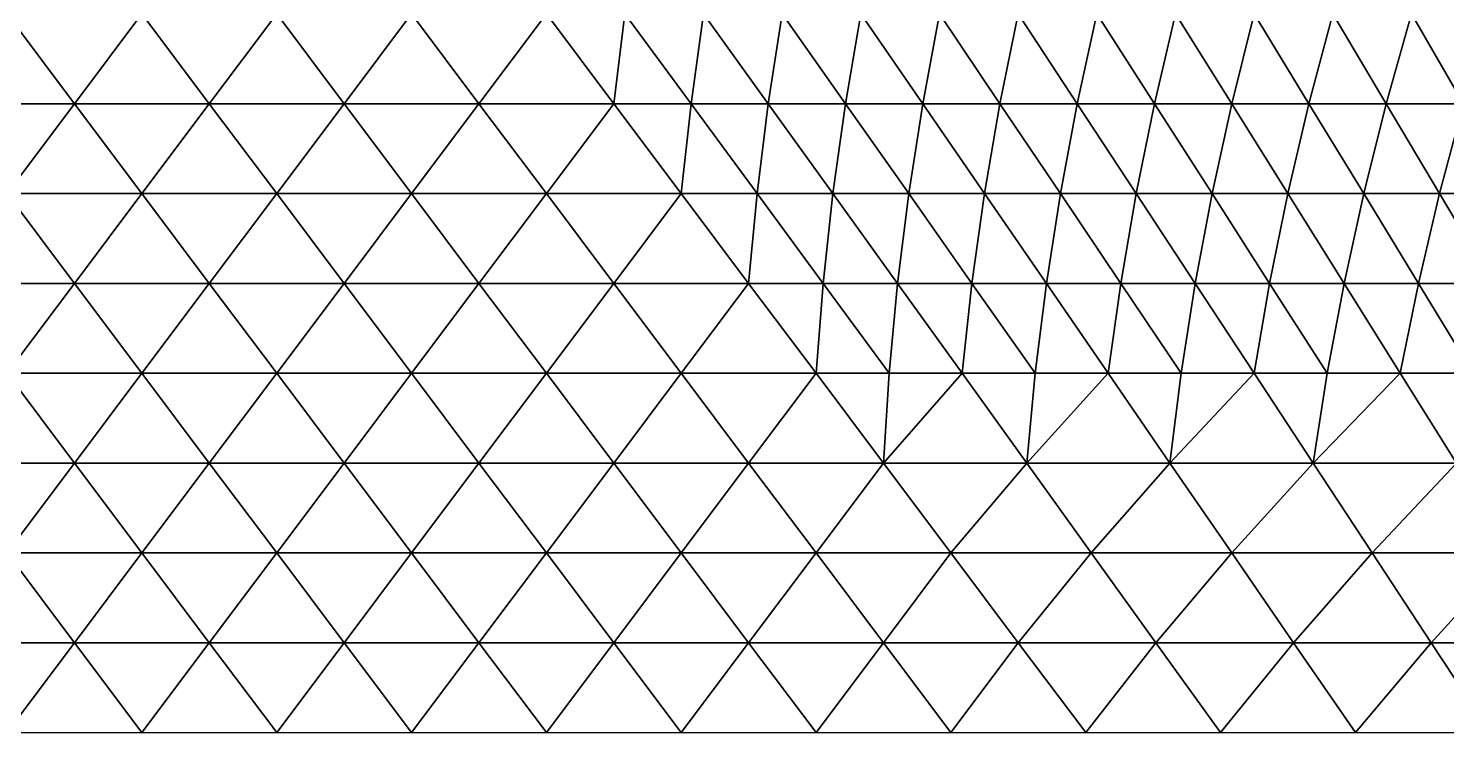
# Model space of a CAD drawing. Extents: x 100 to 350, y 100 to 150.
# Drawn here: x 200.37 to 225.02, y 100 to 112.25 of the extents above; entities that cross this region are included whole.
import ezdxf

# ---------------------------------------------------------------- set-up
doc = ezdxf.new("R2010")
doc.units = 0

msp = doc.modelspace()

# ---------------------------------------------------------------- linework, layer by layer
at = {"color": 1}
for p, q in [((200, 112.5), (201.171875, 110.9375)), ((201.171875, 110.9375), (200, 112.5)), ((202.34375, 112.5), (201.171875, 110.9375)), ((201.171875, 110.9375), (202.34375, 112.5)), ((203.515625, 110.9375), (202.34375, 112.5)), ((202.34375, 112.5), (203.515625, 110.9375)), ((204.6875, 112.5), (203.515625, 110.9375)), ((203.515625, 110.9375), (204.6875, 112.5)), ((204.6875, 112.5), (205.859375, 110.9375)), ((205.859375, 110.9375), (204.6875, 112.5)), ((205.859375, 110.9375), (207.03125, 112.5)), ((207.03125, 112.5), (205.859375, 110.9375)), ((207.03125, 112.5), (208.203125, 110.9375)), ((208.203125, 110.9375), (207.03125, 112.5)), ((209.375, 112.5), (208.203125, 110.9375)), ((208.203125, 110.9375), (209.375, 112.5)), ((209.375, 112.5), (210.546875, 110.9375)), ((210.546875, 110.9375), (209.375, 112.5)), ((210.546875, 110.9375), (210.742188, 112.5)), ((210.742188, 112.5), (210.546875, 110.9375)), ((211.889648, 110.9375), (210.742188, 112.5)), ((210.742188, 112.5), (211.889648, 110.9375)), ((212.109375, 112.5), (211.889648, 110.9375)), ((211.889648, 110.9375), (212.109375, 112.5)), ((213.232422, 110.9375), (212.109375, 112.5)), ((212.109375, 112.5), (213.232422, 110.9375)), ((213.476563, 112.5), (213.232422, 110.9375)), ((213.232422, 110.9375), (213.476563, 112.5)), ((214.575195, 110.9375), (213.476563, 112.5)), ((213.476563, 112.5), (214.575195, 110.9375)), ((214.84375, 112.5), (214.575195, 110.9375)), ((214.575195, 110.9375), (214.84375, 112.5)), ((214.84375, 112.5), (215.917969, 110.9375)), ((215.917969, 110.9375), (214.84375, 112.5)), ((215.917969, 110.9375), (216.210938, 112.5)), ((216.210938, 112.5), (215.917969, 110.9375)), ((217.260742, 110.9375), (216.210938, 112.5)), ((216.210938, 112.5), (217.260742, 110.9375)), ((217.578125, 112.5), (217.260742, 110.9375)), ((217.260742, 110.9375), (217.578125, 112.5)), ((218.603516, 110.9375), (217.578125, 112.5)), ((217.578125, 112.5), (218.603516, 110.9375)), ((218.603516, 110.9375), (218.945313, 112.5)), ((218.945313, 112.5), (218.603516, 110.9375)), ((219.946289, 110.9375), (218.945313, 112.5)), ((218.945313, 112.5), (219.946289, 110.9375)), ((220.3125, 112.5), (219.946289, 110.9375)), ((219.946289, 110.9375), (220.3125, 112.5)), ((221.289063, 110.9375), (220.3125, 112.5)), ((220.3125, 112.5), (221.289063, 110.9375)), ((221.679688, 112.5), (221.289063, 110.9375)), ((221.289063, 110.9375), (221.679688, 112.5)), ((222.631836, 110.9375), (221.679688, 112.5)), ((221.679688, 112.5), (222.631836, 110.9375)), ((223.046875, 112.5), (222.631836, 110.9375)), ((222.631836, 110.9375), (223.046875, 112.5)), ((223.974609, 110.9375), (223.046875, 112.5)), ((223.046875, 112.5), (223.974609, 110.9375)), ((224.414063, 112.5), (223.974609, 110.9375)), ((223.974609, 110.9375), (224.414063, 112.5)), ((225.317383, 110.9375), (224.414063, 112.5)), ((224.414063, 112.5), (225.317383, 110.9375)), ((201.171875, 110.9375), (200, 109.375)), ((200, 109.375), (201.171875, 110.9375)), ((201.171875, 110.9375), (200, 110.9375)), ((200, 110.9375), (201.171875, 110.9375)), ((201.171875, 110.9375), (203.515625, 110.9375)), ((202.34375, 109.375), (201.171875, 110.9375)), ((201.171875, 110.9375), (202.34375, 109.375)), ((203.515625, 110.9375), (201.171875, 110.9375)), ((203.515625, 110.9375), (202.34375, 109.375)), ((202.34375, 109.375), (203.515625, 110.9375)), ((204.6875, 109.375), (203.515625, 110.9375)), ((203.515625, 110.9375), (205.859375, 110.9375)), ((205.859375, 110.9375), (203.515625, 110.9375)), ((203.515625, 110.9375), (204.6875, 109.375)), ((204.6875, 109.375), (205.859375, 110.9375)), ((205.859375, 110.9375), (204.6875, 109.375)), ((205.859375, 110.9375), (208.203125, 110.9375)), ((205.859375, 110.9375), (207.03125, 109.375)), ((208.203125, 110.9375), (205.859375, 110.9375)), ((207.03125, 109.375), (205.859375, 110.9375)), ((208.203125, 110.9375), (207.03125, 109.375)), ((207.03125, 109.375), (208.203125, 110.9375)), ((210.546875, 110.9375), (208.203125, 110.9375)), ((208.203125, 110.9375), (209.375, 109.375)), ((208.203125, 110.9375), (210.546875, 110.9375)), ((209.375, 109.375), (208.203125, 110.9375)), ((209.375, 109.375), (210.546875, 110.9375)), ((210.546875, 110.9375), (209.375, 109.375)), ((211.71875, 109.375), (210.546875, 110.9375)), ((210.546875, 110.9375), (211.889648, 110.9375)), ((211.889648, 110.9375), (210.546875, 110.9375)), ((210.546875, 110.9375), (211.71875, 109.375)), ((211.889648, 110.9375), (211.71875, 109.375)), ((211.71875, 109.375), (211.889648, 110.9375)), ((213.232422, 110.9375), (211.889648, 110.9375)), ((211.889648, 110.9375), (213.037109, 109.375)), ((213.037109, 109.375), (211.889648, 110.9375)), ((211.889648, 110.9375), (213.232422, 110.9375)), ((213.037109, 109.375), (213.232422, 110.9375)), ((213.232422, 110.9375), (213.037109, 109.375)), ((213.232422, 110.9375), (214.575195, 110.9375)), ((214.575195, 110.9375), (213.232422, 110.9375)), ((213.232422, 110.9375), (214.355469, 109.375)), ((214.355469, 109.375), (213.232422, 110.9375)), ((214.575195, 110.9375), (214.355469, 109.375)), ((214.355469, 109.375), (214.575195, 110.9375)), ((215.673828, 109.375), (214.575195, 110.9375)), ((214.575195, 110.9375), (215.917969, 110.9375)), ((215.917969, 110.9375), (214.575195, 110.9375)), ((214.575195, 110.9375), (215.673828, 109.375)), ((215.917969, 110.9375), (215.673828, 109.375)), ((215.673828, 109.375), (215.917969, 110.9375)), ((216.992188, 109.375), (215.917969, 110.9375)), ((215.917969, 110.9375), (217.260742, 110.9375)), ((217.260742, 110.9375), (215.917969, 110.9375)), ((215.917969, 110.9375), (216.992188, 109.375)), ((217.260742, 110.9375), (216.992188, 109.375)), ((216.992188, 109.375), (217.260742, 110.9375)), ((218.603516, 110.9375), (217.260742, 110.9375)), ((217.260742, 110.9375), (218.310547, 109.375)), ((218.310547, 109.375), (217.260742, 110.9375)), ((217.260742, 110.9375), (218.603516, 110.9375)), ((218.310547, 109.375), (218.603516, 110.9375)), ((218.603516, 110.9375), (218.310547, 109.375)), ((218.603516, 110.9375), (219.946289, 110.9375)), ((219.946289, 110.9375), (218.603516, 110.9375)), ((218.603516, 110.9375), (219.628906, 109.375)), ((219.628906, 109.375), (218.603516, 110.9375)), ((219.946289, 110.9375), (219.628906, 109.375)), ((219.628906, 109.375), (219.946289, 110.9375)), ((220.947266, 109.375), (219.946289, 110.9375)), ((219.946289, 110.9375), (221.289063, 110.9375)), ((221.289063, 110.9375), (219.946289, 110.9375)), ((219.946289, 110.9375), (220.947266, 109.375)), ((221.289063, 110.9375), (220.947266, 109.375)), ((220.947266, 109.375), (221.289063, 110.9375)), ((221.289063, 110.9375), (222.631836, 110.9375)), ((222.265625, 109.375), (221.289063, 110.9375)), ((222.631836, 110.9375), (221.289063, 110.9375)), ((221.289063, 110.9375), (222.265625, 109.375)), ((222.631836, 110.9375), (222.265625, 109.375)), ((222.265625, 109.375), (222.631836, 110.9375)), ((223.974609, 110.9375), (222.631836, 110.9375)), ((222.631836, 110.9375), (223.583984, 109.375)), ((223.583984, 109.375), (222.631836, 110.9375)), ((222.631836, 110.9375), (223.974609, 110.9375)), ((223.583984, 109.375), (223.974609, 110.9375)), ((223.974609, 110.9375), (223.583984, 109.375)), ((223.974609, 110.9375), (225.317383, 110.9375)), ((225.317383, 110.9375), (223.974609, 110.9375)), ((223.974609, 110.9375), (224.902344, 109.375)), ((224.902344, 109.375), (223.974609, 110.9375)), ((225.317383, 110.9375), (224.902344, 109.375)), ((224.902344, 109.375), (225.317383, 110.9375)), ((200, 109.375), (202.34375, 109.375)), ((201.171875, 107.8125), (200, 109.375)), ((202.34375, 109.375), (200, 109.375)), ((200, 109.375), (201.171875, 107.8125)), ((202.34375, 109.375), (201.171875, 107.8125)), ((201.171875, 107.8125), (202.34375, 109.375)), ((202.34375, 109.375), (204.6875, 109.375)), ((204.6875, 109.375), (202.34375, 109.375)), ((202.34375, 109.375), (203.515625, 107.8125)), ((203.515625, 107.8125), (202.34375, 109.375)), ((203.515625, 107.8125), (204.6875, 109.375)), ((204.6875, 109.375), (203.515625, 107.8125)), ((205.859375, 107.8125), (204.6875, 109.375)), ((204.6875, 109.375), (207.03125, 109.375)), ((207.03125, 109.375), (204.6875, 109.375)), ((204.6875, 109.375), (205.859375, 107.8125)), ((207.03125, 109.375), (205.859375, 107.8125)), ((205.859375, 107.8125), (207.03125, 109.375)), ((207.03125, 109.375), (209.375, 109.375)), ((208.203125, 107.8125), (207.03125, 109.375)), ((209.375, 109.375), (207.03125, 109.375)), ((207.03125, 109.375), (208.203125, 107.8125)), ((208.203125, 107.8125), (209.375, 109.375)), ((209.375, 109.375), (208.203125, 107.8125)), ((211.71875, 109.375), (209.375, 109.375)), ((209.375, 109.375), (210.546875, 107.8125)), ((210.546875, 107.8125), (209.375, 109.375)), ((209.375, 109.375), (211.71875, 109.375)), ((210.546875, 107.8125), (211.71875, 109.375)), ((211.71875, 109.375), (210.546875, 107.8125)), ((213.037109, 109.375), (211.71875, 109.375)), ((211.71875, 109.375), (212.890625, 107.8125)), ((212.890625, 107.8125), (211.71875, 109.375)), ((211.71875, 109.375), (213.037109, 109.375)), ((212.890625, 107.8125), (213.037109, 109.375)), ((213.037109, 109.375), (212.890625, 107.8125)), ((213.037109, 109.375), (214.355469, 109.375)), ((214.18457, 107.8125), (213.037109, 109.375)), ((214.355469, 109.375), (213.037109, 109.375)), ((213.037109, 109.375), (214.18457, 107.8125)), ((214.355469, 109.375), (214.18457, 107.8125)), ((214.18457, 107.8125), (214.355469, 109.375)), ((214.355469, 109.375), (215.673828, 109.375)), ((215.478516, 107.8125), (214.355469, 109.375)), ((215.673828, 109.375), (214.355469, 109.375)), ((214.355469, 109.375), (215.478516, 107.8125)), ((215.673828, 109.375), (215.478516, 107.8125)), ((215.478516, 107.8125), (215.673828, 109.375)), ((216.992188, 109.375), (215.673828, 109.375)), ((215.673828, 109.375), (216.772461, 107.8125)), ((216.772461, 107.8125), (215.673828, 109.375)), ((215.673828, 109.375), (216.992188, 109.375)), ((216.772461, 107.8125), (216.992188, 109.375)), ((216.992188, 109.375), (216.772461, 107.8125)), ((218.310547, 109.375), (216.992188, 109.375)), ((216.992188, 109.375), (218.066406, 107.8125)), ((216.992188, 109.375), (218.310547, 109.375)), ((218.066406, 107.8125), (216.992188, 109.375)), ((218.066406, 107.8125), (218.310547, 109.375)), ((218.310547, 109.375), (218.066406, 107.8125)), ((218.310547, 109.375), (219.628906, 109.375)), ((219.360352, 107.8125), (218.310547, 109.375)), ((219.628906, 109.375), (218.310547, 109.375)), ((218.310547, 109.375), (219.360352, 107.8125)), ((219.628906, 109.375), (219.360352, 107.8125)), ((219.360352, 107.8125), (219.628906, 109.375)), ((219.628906, 109.375), (220.947266, 109.375)), ((220.654297, 107.8125), (219.628906, 109.375)), ((220.947266, 109.375), (219.628906, 109.375)), ((219.628906, 109.375), (220.654297, 107.8125)), ((220.947266, 109.375), (220.654297, 107.8125)), ((220.654297, 107.8125), (220.947266, 109.375)), ((221.948242, 107.8125), (220.947266, 109.375)), ((220.947266, 109.375), (222.265625, 109.375)), ((222.265625, 109.375), (220.947266, 109.375)), ((220.947266, 109.375), (221.948242, 107.8125)), ((222.265625, 109.375), (221.948242, 107.8125)), ((221.948242, 107.8125), (222.265625, 109.375)), ((222.265625, 109.375), (223.583984, 109.375)), ((223.242188, 107.8125), (222.265625, 109.375)), ((223.583984, 109.375), (222.265625, 109.375)), ((222.265625, 109.375), (223.242188, 107.8125)), ((223.242188, 107.8125), (223.583984, 109.375)), ((223.583984, 109.375), (223.242188, 107.8125)), ((224.902344, 109.375), (223.583984, 109.375)), ((223.583984, 109.375), (224.536133, 107.8125)), ((223.583984, 109.375), (224.902344, 109.375)), ((224.536133, 107.8125), (223.583984, 109.375)), ((224.536133, 107.8125), (224.902344, 109.375)), ((224.902344, 109.375), (224.536133, 107.8125)), ((224.902344, 109.375), (226.220703, 109.375)), ((226.220703, 109.375), (224.902344, 109.375)), ((224.902344, 109.375), (225.830078, 107.8125)), ((225.830078, 107.8125), (224.902344, 109.375)), ((200, 107.8125), (201.171875, 107.8125)), ((201.171875, 107.8125), (200, 106.25)), ((200, 106.25), (201.171875, 107.8125)), ((201.171875, 107.8125), (200, 107.8125)), ((201.171875, 107.8125), (203.515625, 107.8125)), ((202.34375, 106.25), (201.171875, 107.8125)), ((201.171875, 107.8125), (202.34375, 106.25)), ((203.515625, 107.8125), (201.171875, 107.8125)), ((203.515625, 107.8125), (202.34375, 106.25)), ((202.34375, 106.25), (203.515625, 107.8125)), ((203.515625, 107.8125), (205.859375, 107.8125)), ((205.859375, 107.8125), (203.515625, 107.8125)), ((203.515625, 107.8125), (204.6875, 106.25)), ((204.6875, 106.25), (203.515625, 107.8125)), ((205.859375, 107.8125), (204.6875, 106.25)), ((204.6875, 106.25), (205.859375, 107.8125)), ((207.03125, 106.25), (205.859375, 107.8125)), ((205.859375, 107.8125), (208.203125, 107.8125)), ((205.859375, 107.8125), (207.03125, 106.25)), ((208.203125, 107.8125), (205.859375, 107.8125)), ((208.203125, 107.8125), (207.03125, 106.25)), ((207.03125, 106.25), (208.203125, 107.8125)), ((209.375, 106.25), (208.203125, 107.8125)), ((210.546875, 107.8125), (208.203125, 107.8125)), ((208.203125, 107.8125), (209.375, 106.25)), ((208.203125, 107.8125), (210.546875, 107.8125)), ((209.375, 106.25), (210.546875, 107.8125)), ((210.546875, 107.8125), (209.375, 106.25)), ((210.546875, 107.8125), (211.71875, 106.25)), ((212.890625, 107.8125), (210.546875, 107.8125)), ((210.546875, 107.8125), (212.890625, 107.8125)), ((211.71875, 106.25), (210.546875, 107.8125)), ((211.71875, 106.25), (212.890625, 107.8125)), ((212.890625, 107.8125), (211.71875, 106.25)), ((214.0625, 106.25), (212.890625, 107.8125)), ((212.890625, 107.8125), (214.18457, 107.8125)), ((214.18457, 107.8125), (212.890625, 107.8125)), ((212.890625, 107.8125), (214.0625, 106.25)), ((214.18457, 107.8125), (214.0625, 106.25)), ((214.0625, 106.25), (214.18457, 107.8125)), ((215.478516, 107.8125), (214.18457, 107.8125)), ((214.18457, 107.8125), (215.332031, 106.25)), ((215.332031, 106.25), (214.18457, 107.8125)), ((214.18457, 107.8125), (215.478516, 107.8125)), ((215.332031, 106.25), (215.478516, 107.8125)), ((215.478516, 107.8125), (215.332031, 106.25)), ((216.772461, 107.8125), (215.478516, 107.8125)), ((215.478516, 107.8125), (216.601563, 106.25)), ((215.478516, 107.8125), (216.772461, 107.8125)), ((216.601563, 106.25), (215.478516, 107.8125)), ((216.601563, 106.25), (216.772461, 107.8125)), ((216.772461, 107.8125), (216.601563, 106.25)), ((216.772461, 107.8125), (218.066406, 107.8125)), ((217.871094, 106.25), (216.772461, 107.8125)), ((218.066406, 107.8125), (216.772461, 107.8125)), ((216.772461, 107.8125), (217.871094, 106.25)), ((218.066406, 107.8125), (217.871094, 106.25)), ((217.871094, 106.25), (218.066406, 107.8125)), ((219.140625, 106.25), (218.066406, 107.8125)), ((218.066406, 107.8125), (219.360352, 107.8125)), ((219.360352, 107.8125), (218.066406, 107.8125)), ((218.066406, 107.8125), (219.140625, 106.25)), ((219.360352, 107.8125), (219.140625, 106.25)), ((219.140625, 106.25), (219.360352, 107.8125)), ((220.654297, 107.8125), (219.360352, 107.8125)), ((219.360352, 107.8125), (220.410156, 106.25)), ((220.410156, 106.25), (219.360352, 107.8125)), ((219.360352, 107.8125), (220.654297, 107.8125)), ((220.410156, 106.25), (220.654297, 107.8125)), ((220.654297, 107.8125), (220.410156, 106.25)), ((220.654297, 107.8125), (221.948242, 107.8125)), ((221.948242, 107.8125), (220.654297, 107.8125)), ((220.654297, 107.8125), (221.679688, 106.25)), ((221.679688, 106.25), (220.654297, 107.8125)), ((221.948242, 107.8125), (221.679688, 106.25)), ((221.679688, 106.25), (221.948242, 107.8125)), ((223.242188, 107.8125), (221.948242, 107.8125)), ((221.948242, 107.8125), (222.949219, 106.25)), ((222.949219, 106.25), (221.948242, 107.8125)), ((221.948242, 107.8125), (223.242188, 107.8125)), ((222.949219, 106.25), (223.242188, 107.8125)), ((223.242188, 107.8125), (222.949219, 106.25)), ((224.536133, 107.8125), (223.242188, 107.8125)), ((223.242188, 107.8125), (224.21875, 106.25)), ((223.242188, 107.8125), (224.536133, 107.8125)), ((224.21875, 106.25), (223.242188, 107.8125)), ((224.21875, 106.25), (224.536133, 107.8125)), ((224.536133, 107.8125), (224.21875, 106.25)), ((224.536133, 107.8125), (225.830078, 107.8125)), ((225.488281, 106.25), (224.536133, 107.8125)), ((225.830078, 107.8125), (224.536133, 107.8125)), ((224.536133, 107.8125), (225.488281, 106.25)), ((200, 106.25), (202.34375, 106.25)), ((202.34375, 106.25), (200, 106.25)), ((200, 106.25), (201.171875, 104.6875)), ((201.171875, 104.6875), (200, 106.25)), ((202.34375, 106.25), (201.171875, 104.6875)), ((201.171875, 104.6875), (202.34375, 106.25)), ((203.515625, 104.6875), (202.34375, 106.25)), ((204.6875, 106.25), (202.34375, 106.25)), ((202.34375, 106.25), (203.515625, 104.6875)), ((202.34375, 106.25), (204.6875, 106.25)), ((203.515625, 104.6875), (204.6875, 106.25)), ((204.6875, 106.25), (203.515625, 104.6875)), ((204.6875, 106.25), (207.03125, 106.25)), ((205.859375, 104.6875), (204.6875, 106.25)), ((207.03125, 106.25), (204.6875, 106.25)), ((204.6875, 106.25), (205.859375, 104.6875)), ((207.03125, 106.25), (205.859375, 104.6875)), ((205.859375, 104.6875), (207.03125, 106.25)), ((209.375, 106.25), (207.03125, 106.25)), ((207.03125, 106.25), (208.203125, 104.6875)), ((207.03125, 106.25), (209.375, 106.25)), ((208.203125, 104.6875), (207.03125, 106.25)), ((208.203125, 104.6875), (209.375, 106.25)), ((209.375, 106.25), (208.203125, 104.6875)), ((211.71875, 106.25), (209.375, 106.25)), ((209.375, 106.25), (210.546875, 104.6875)), ((210.546875, 104.6875), (209.375, 106.25)), ((209.375, 106.25), (211.71875, 106.25)), ((210.546875, 104.6875), (211.71875, 106.25)), ((211.71875, 106.25), (210.546875, 104.6875)), ((214.0625, 106.25), (211.71875, 106.25)), ((211.71875, 106.25), (212.890625, 104.6875)), ((212.890625, 104.6875), (211.71875, 106.25)), ((211.71875, 106.25), (214.0625, 106.25)), ((214.0625, 106.25), (212.890625, 104.6875)), ((212.890625, 104.6875), (214.0625, 106.25)), ((215.332031, 106.25), (214.0625, 106.25)), ((214.0625, 106.25), (215.234375, 104.6875)), ((215.234375, 104.6875), (214.0625, 106.25)), ((214.0625, 106.25), (215.332031, 106.25)), ((215.234375, 104.6875), (215.332031, 106.25)), ((216.601563, 106.25), (215.234375, 104.6875)), ((215.332031, 106.25), (215.234375, 104.6875)), ((215.234375, 104.6875), (216.601563, 106.25)), ((215.332031, 106.25), (216.601563, 106.25)), ((216.601563, 106.25), (215.332031, 106.25)), ((217.724609, 104.6875), (216.601563, 106.25)), ((216.601563, 106.25), (217.871094, 106.25)), ((217.871094, 106.25), (216.601563, 106.25)), ((216.601563, 106.25), (217.724609, 104.6875)), ((219.140625, 106.25), (217.724609, 104.6875)), ((217.871094, 106.25), (217.724609, 104.6875)), ((217.724609, 104.6875), (219.140625, 106.25)), ((217.724609, 104.6875), (217.871094, 106.25)), ((219.140625, 106.25), (217.871094, 106.25)), ((217.871094, 106.25), (219.140625, 106.25)), ((220.410156, 106.25), (219.140625, 106.25)), ((219.140625, 106.25), (220.214844, 104.6875)), ((220.214844, 104.6875), (219.140625, 106.25)), ((219.140625, 106.25), (220.410156, 106.25)), ((220.214844, 104.6875), (220.410156, 106.25)), ((221.679688, 106.25), (220.214844, 104.6875)), ((220.410156, 106.25), (220.214844, 104.6875)), ((220.214844, 104.6875), (221.679688, 106.25)), ((220.410156, 106.25), (221.679688, 106.25)), ((221.679688, 106.25), (220.410156, 106.25)), ((221.679688, 106.25), (222.949219, 106.25)), ((222.705078, 104.6875), (221.679688, 106.25)), ((222.949219, 106.25), (221.679688, 106.25)), ((221.679688, 106.25), (222.705078, 104.6875)), ((224.21875, 106.25), (222.705078, 104.6875)), ((222.705078, 104.6875), (222.949219, 106.25)), ((222.949219, 106.25), (222.705078, 104.6875)), ((222.705078, 104.6875), (224.21875, 106.25)), ((222.949219, 106.25), (224.21875, 106.25)), ((224.21875, 106.25), (222.949219, 106.25)), ((225.195313, 104.6875), (224.21875, 106.25)), ((224.21875, 106.25), (225.488281, 106.25)), ((225.488281, 106.25), (224.21875, 106.25)), ((224.21875, 106.25), (225.195313, 104.6875)), ((201.171875, 104.6875), (200, 103.125)), ((200, 103.125), (201.171875, 104.6875)), ((201.171875, 104.6875), (200, 104.6875)), ((200, 104.6875), (201.171875, 104.6875)), ((201.171875, 104.6875), (203.515625, 104.6875)), ((202.34375, 103.125), (201.171875, 104.6875)), ((201.171875, 104.6875), (202.34375, 103.125)), ((203.515625, 104.6875), (201.171875, 104.6875)), ((203.515625, 104.6875), (202.34375, 103.125)), ((202.34375, 103.125), (203.515625, 104.6875)), ((204.6875, 103.125), (203.515625, 104.6875)), ((205.859375, 104.6875), (203.515625, 104.6875)), ((203.515625, 104.6875), (204.6875, 103.125)), ((203.515625, 104.6875), (205.859375, 104.6875)), ((205.859375, 104.6875), (204.6875, 103.125)), ((204.6875, 103.125), (205.859375, 104.6875)), ((207.03125, 103.125), (205.859375, 104.6875)), ((205.859375, 104.6875), (207.03125, 103.125)), ((208.203125, 104.6875), (205.859375, 104.6875)), ((205.859375, 104.6875), (208.203125, 104.6875)), ((207.03125, 103.125), (208.203125, 104.6875)), ((208.203125, 104.6875), (207.03125, 103.125)), ((210.546875, 104.6875), (208.203125, 104.6875)), ((208.203125, 104.6875), (209.375, 103.125)), ((208.203125, 104.6875), (210.546875, 104.6875)), ((209.375, 103.125), (208.203125, 104.6875)), ((209.375, 103.125), (210.546875, 104.6875)), ((210.546875, 104.6875), (209.375, 103.125)), ((210.546875, 104.6875), (212.890625, 104.6875)), ((210.546875, 104.6875), (211.71875, 103.125)), ((212.890625, 104.6875), (210.546875, 104.6875)), ((211.71875, 103.125), (210.546875, 104.6875)), ((212.890625, 104.6875), (211.71875, 103.125)), ((211.71875, 103.125), (212.890625, 104.6875)), ((215.234375, 104.6875), (212.890625, 104.6875)), ((212.890625, 104.6875), (214.0625, 103.125)), ((212.890625, 104.6875), (215.234375, 104.6875)), ((214.0625, 103.125), (212.890625, 104.6875)), ((214.0625, 103.125), (215.234375, 104.6875)), ((215.234375, 104.6875), (214.0625, 103.125)), ((217.724609, 104.6875), (215.234375, 104.6875)), ((215.234375, 104.6875), (216.40625, 103.125)), ((216.40625, 103.125), (215.234375, 104.6875)), ((215.234375, 104.6875), (217.724609, 104.6875)), ((217.724609, 104.6875), (216.40625, 103.125)), ((216.40625, 103.125), (217.724609, 104.6875)), ((218.847656, 103.125), (217.724609, 104.6875)), ((220.214844, 104.6875), (217.724609, 104.6875)), ((217.724609, 104.6875), (218.847656, 103.125)), ((217.724609, 104.6875), (220.214844, 104.6875)), ((218.847656, 103.125), (220.214844, 104.6875)), ((220.214844, 104.6875), (218.847656, 103.125)), ((222.705078, 104.6875), (220.214844, 104.6875)), ((220.214844, 104.6875), (221.289063, 103.125)), ((221.289063, 103.125), (220.214844, 104.6875)), ((220.214844, 104.6875), (222.705078, 104.6875)), ((222.705078, 104.6875), (221.289063, 103.125)), ((221.289063, 103.125), (222.705078, 104.6875)), ((223.730469, 103.125), (222.705078, 104.6875)), ((225.195313, 104.6875), (222.705078, 104.6875)), ((222.705078, 104.6875), (223.730469, 103.125)), ((222.705078, 104.6875), (225.195313, 104.6875)), ((223.730469, 103.125), (225.195313, 104.6875)), ((225.195313, 104.6875), (223.730469, 103.125)), ((200, 103.125), (202.34375, 103.125)), ((202.34375, 103.125), (200, 103.125)), ((200, 103.125), (201.171875, 101.5625)), ((201.171875, 101.5625), (200, 103.125)), ((201.171875, 101.5625), (202.34375, 103.125)), ((202.34375, 103.125), (201.171875, 101.5625)), ((204.6875, 103.125), (202.34375, 103.125)), ((202.34375, 103.125), (203.515625, 101.5625)), ((202.34375, 103.125), (204.6875, 103.125)), ((203.515625, 101.5625), (202.34375, 103.125)), ((204.6875, 103.125), (203.515625, 101.5625)), ((203.515625, 101.5625), (204.6875, 103.125)), ((205.859375, 101.5625), (204.6875, 103.125)), ((204.6875, 103.125), (207.03125, 103.125)), ((207.03125, 103.125), (204.6875, 103.125)), ((204.6875, 103.125), (205.859375, 101.5625)), ((207.03125, 103.125), (205.859375, 101.5625)), ((205.859375, 101.5625), (207.03125, 103.125)), ((209.375, 103.125), (207.03125, 103.125)), ((207.03125, 103.125), (208.203125, 101.5625)), ((208.203125, 101.5625), (207.03125, 103.125)), ((207.03125, 103.125), (209.375, 103.125)), ((208.203125, 101.5625), (209.375, 103.125)), ((209.375, 103.125), (208.203125, 101.5625)), ((211.71875, 103.125), (209.375, 103.125)), ((209.375, 103.125), (210.546875, 101.5625)), ((210.546875, 101.5625), (209.375, 103.125)), ((209.375, 103.125), (211.71875, 103.125)), ((210.546875, 101.5625), (211.71875, 103.125)), ((211.71875, 103.125), (210.546875, 101.5625)), ((214.0625, 103.125), (211.71875, 103.125)), ((211.71875, 103.125), (212.890625, 101.5625)), ((212.890625, 101.5625), (211.71875, 103.125)), ((211.71875, 103.125), (214.0625, 103.125)), ((212.890625, 101.5625), (214.0625, 103.125)), ((214.0625, 103.125), (212.890625, 101.5625)), ((216.40625, 103.125), (214.0625, 103.125)), ((214.0625, 103.125), (215.234375, 101.5625)), ((215.234375, 101.5625), (214.0625, 103.125)), ((214.0625, 103.125), (216.40625, 103.125)), ((215.234375, 101.5625), (216.40625, 103.125)), ((216.40625, 103.125), (215.234375, 101.5625)), ((216.40625, 103.125), (218.847656, 103.125)), ((218.847656, 103.125), (216.40625, 103.125)), ((216.40625, 103.125), (217.578125, 101.5625)), ((217.578125, 101.5625), (216.40625, 103.125)), ((217.578125, 101.5625), (218.847656, 103.125)), ((218.847656, 103.125), (217.578125, 101.5625)), ((221.289063, 103.125), (218.847656, 103.125)), ((218.847656, 103.125), (219.970703, 101.5625)), ((219.970703, 101.5625), (218.847656, 103.125)), ((218.847656, 103.125), (221.289063, 103.125)), ((219.970703, 101.5625), (221.289063, 103.125)), ((221.289063, 103.125), (219.970703, 101.5625)), ((221.289063, 103.125), (223.730469, 103.125)), ((223.730469, 103.125), (221.289063, 103.125)), ((221.289063, 103.125), (222.363281, 101.5625)), ((222.363281, 101.5625), (221.289063, 103.125)), ((222.363281, 101.5625), (223.730469, 103.125)), ((223.730469, 103.125), (222.363281, 101.5625)), ((226.171875, 103.125), (223.730469, 103.125)), ((223.730469, 103.125), (224.755859, 101.5625)), ((224.755859, 101.5625), (223.730469, 103.125)), ((223.730469, 103.125), (226.171875, 103.125)), ((224.755859, 101.5625), (226.171875, 103.125)), ((226.171875, 103.125), (224.755859, 101.5625)), ((201.171875, 101.5625), (200, 100)), ((200, 101.5625), (201.171875, 101.5625)), ((200, 100), (201.171875, 101.5625)), ((201.171875, 101.5625), (200, 101.5625)), ((203.515625, 101.5625), (201.171875, 101.5625)), ((201.171875, 101.5625), (202.34375, 100)), ((201.171875, 101.5625), (203.515625, 101.5625)), ((202.34375, 100), (201.171875, 101.5625)), ((202.34375, 100), (203.515625, 101.5625)), ((203.515625, 101.5625), (202.34375, 100)), ((203.515625, 101.5625), (205.859375, 101.5625)), ((203.515625, 101.5625), (204.6875, 100)), ((205.859375, 101.5625), (203.515625, 101.5625)), ((204.6875, 100), (203.515625, 101.5625)), ((205.859375, 101.5625), (204.6875, 100)), ((204.6875, 100), (205.859375, 101.5625)), ((207.03125, 100), (205.859375, 101.5625)), ((205.859375, 101.5625), (208.203125, 101.5625)), ((208.203125, 101.5625), (205.859375, 101.5625)), ((205.859375, 101.5625), (207.03125, 100)), ((207.03125, 100), (208.203125, 101.5625)), ((208.203125, 101.5625), (207.03125, 100)), ((208.203125, 101.5625), (210.546875, 101.5625)), ((208.203125, 101.5625), (209.375, 100)), ((210.546875, 101.5625), (208.203125, 101.5625)), ((209.375, 100), (208.203125, 101.5625)), ((210.546875, 101.5625), (209.375, 100)), ((209.375, 100), (210.546875, 101.5625)), ((212.890625, 101.5625), (210.546875, 101.5625)), ((210.546875, 101.5625), (211.71875, 100)), ((210.546875, 101.5625), (212.890625, 101.5625)), ((211.71875, 100), (210.546875, 101.5625)), ((211.71875, 100), (212.890625, 101.5625)), ((212.890625, 101.5625), (211.71875, 100)), ((215.234375, 101.5625), (212.890625, 101.5625)), ((212.890625, 101.5625), (214.0625, 100)), ((214.0625, 100), (212.890625, 101.5625)), ((212.890625, 101.5625), (215.234375, 101.5625)), ((214.0625, 100), (215.234375, 101.5625)), ((215.234375, 101.5625), (214.0625, 100)), ((215.234375, 101.5625), (216.40625, 100)), ((217.578125, 101.5625), (215.234375, 101.5625)), ((215.234375, 101.5625), (217.578125, 101.5625)), ((216.40625, 100), (215.234375, 101.5625)), ((216.40625, 100), (217.578125, 101.5625)), ((217.578125, 101.5625), (216.40625, 100)), ((217.578125, 101.5625), (219.970703, 101.5625)), ((219.970703, 101.5625), (217.578125, 101.5625)), ((217.578125, 101.5625), (218.75, 100)), ((218.75, 100), (217.578125, 101.5625)), ((218.75, 100), (219.970703, 101.5625)), ((219.970703, 101.5625), (218.75, 100)), ((219.970703, 101.5625), (222.363281, 101.5625)), ((222.363281, 101.5625), (219.970703, 101.5625)), ((219.970703, 101.5625), (221.09375, 100)), ((221.09375, 100), (219.970703, 101.5625)), ((221.09375, 100), (222.363281, 101.5625)), ((222.363281, 101.5625), (221.09375, 100)), ((222.363281, 101.5625), (224.755859, 101.5625)), ((224.755859, 101.5625), (222.363281, 101.5625)), ((222.363281, 101.5625), (223.4375, 100)), ((223.4375, 100), (222.363281, 101.5625)), ((223.4375, 100), (224.755859, 101.5625)), ((224.755859, 101.5625), (223.4375, 100)), ((224.755859, 101.5625), (227.148438, 101.5625)), ((227.148438, 101.5625), (224.755859, 101.5625)), ((224.755859, 101.5625), (225.78125, 100)), ((225.78125, 100), (224.755859, 101.5625))]:
    msp.add_line(p, q, dxfattribs=at)
at = {"color": 7}
for p, q in [((200, 100), (202.34375, 100)), ((202.34375, 100), (204.6875, 100)), ((204.6875, 100), (207.03125, 100)), ((207.03125, 100), (209.375, 100)), ((209.375, 100), (211.71875, 100)), ((211.71875, 100), (214.0625, 100)), ((214.0625, 100), (216.40625, 100)), ((216.40625, 100), (218.75, 100)), ((218.75, 100), (221.09375, 100)), ((221.09375, 100), (223.4375, 100)), ((223.4375, 100), (225.78125, 100))]:
    msp.add_line(p, q, dxfattribs=at)

doc.saveas('drawing.dxf')
